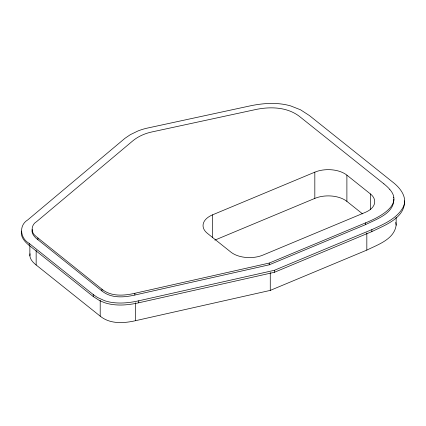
<?xml version="1.0" encoding="UTF-8"?>
<svg xmlns="http://www.w3.org/2000/svg" width="426" height="426" viewBox="0 0 426 426"><rect width="100%" height="100%" fill="white"/><g stroke="black" fill="none" stroke-linecap="round" stroke-linejoin="round"><path stroke-width="0.64" d="M396.143 217.265L396.143 225.205C394.268 239.3 377.857 244.636 366.829 250.099L270.265 290.399L135.628 320.671C123.929 323.366 110.073 324.277 100.201 316.156L36.151 264.993C32.834 262.331 28.963 258.428 30.049 253.758M21.486 231.062C20.336 236.978 24.942 242 29.208 245.403L93.257 296.565L99.753 300.697L104.604 302.694A29.703 17.152 0 0 0 112.666 304.542C121.367 305.698 130.212 304.686 138.738 302.795L274.397 272.294L371.85 231.622C384.438 225.375 405.27 218.075 404.482 200.859M32.163 229.47C31.375 232.623 33.409 235.61 35.555 237.713A37.547 21.678 0 0 0 36.103 238.246L101.936 290.947C111.101 298.546 123.998 297.524 134.85 295.037L269.232 264.818L365.577 224.614C376.27 219.198 394.178 213.607 393.832 198.969M371.85 229.625C383.565 224.252 397.112 218.73 403.433 206.701C407.725 197.02 399.881 187.562 392.591 181.993L309.398 115.537L300.559 109.812L290.644 105.904A40.651 23.467 0 0 0 279.648 103.806C269.663 102.81 259.578 103.869 249.79 105.957L146.485 128.285A48.159 27.807 0 0 0 137.933 130.974L130.335 134.664L124.93 138.338L27.754 219.907C18.456 225.514 20.326 238.448 29.208 243.406L93.257 294.568L97.485 297.476L104.604 300.692A29.703 17.152 0 0 0 112.666 302.545C121.367 303.695 130.212 302.689 138.738 300.799L274.397 270.292L371.85 229.625L371.85 231.622M383.911 183.862L300.713 117.411C287.683 106.489 269.317 106.324 253.545 109.999L152.061 131.911C144.952 133.413 138.077 136.395 132.502 141.112L36.583 221.658C31.178 224.736 30.56 232.287 35.555 235.967A37.547 21.678 0 0 0 36.103 236.494L101.936 289.195C111.101 296.8 123.998 295.777 134.85 293.285L269.232 263.066L365.577 222.862C377.452 218.011 404.183 205.651 389.795 189.464M370.375 193.905A22.967 13.259 0 0 1 365.215 212.414L262.954 255.089A22.967 13.259 0 0 1 230.887 252.112L207.403 233.352A22.967 13.259 0 0 1 212.563 214.837L314.825 172.163A22.967 13.259 0 0 1 346.892 175.145L370.375 193.905L370.375 209.752M214.885 240.104L314.825 198.399A22.967 13.259 0 0 1 346.892 201.381L362.547 213.884M393.379 197.233L393.56 197.808M395.759 222.409L396.143 225.205M366.829 232.905L366.829 250.099M365.577 222.862L365.577 224.614M346.892 175.145L346.892 201.381M314.825 172.163L314.825 198.399M274.397 270.292L274.397 272.294M270.265 272.539L270.265 290.399M269.232 263.066L269.232 264.818M212.563 214.837L212.563 237.793M138.738 300.799L138.738 302.795M135.628 302.817L135.628 320.671M134.85 293.285L134.85 295.037M101.936 289.195L101.936 290.947M100.201 300.282L100.201 316.156M93.257 294.568L93.257 296.565M37.887 238.033L37.887 239.785M36.151 250.44L36.151 264.993M29.863 245.893L29.863 255.813M29.208 243.406L29.208 245.403M383.885 183.878A65.838 38.01 0 0 1 389.827 189.453"/></g></svg>
